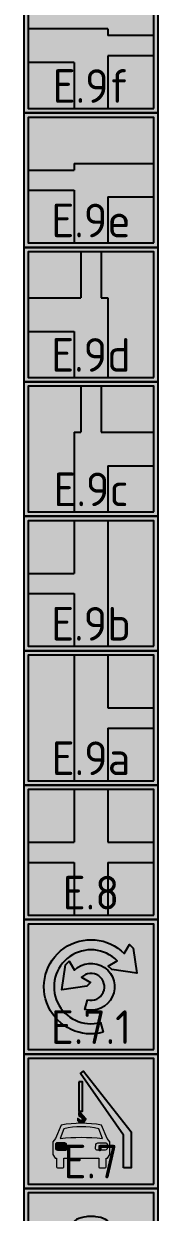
# Model space of a CAD drawing. Header units: metres. Extents: x -13 to 18, y 0 to 1289.
# Drawn here: x -5 to 5, y 1018.2 to 1106.6 of the extents above; entities that cross this region are included whole.
import ezdxf
from ezdxf.enums import TextEntityAlignment as Align

# ---------------------------------------------------------------- set-up
doc = ezdxf.new("R2010")
doc.units = ezdxf.units.M
doc.styles.add('NLCS-ISO', font='NLCS-ISO.ttf')

# ---------------------------------------------------------------- blocks, each defined once
blk = doc.blocks.new('SVV-VERKEERSTEKEN_E7-SO')
h = blk.add_hatch(color=7)
h.dxf.hatch_style = 1
h.paths.add_polyline_path([(5, 0), (5, 10), (-5, 10), (-5, 0)])
h.paths.add_polyline_path([(4.670000000000016, 0.3300000000000125), (4.670000000000016, 9.669999999999987), (-4.670000000000016, 9.669999999999987), (-4.670000000000016, 0.3300000000000125)], flags=16)
h = blk.add_hatch(color=146)
h.dxf.hatch_style = 1
h.paths.add_polyline_path([(4.670000000000016, 9.669999999999987), (-4.670000000000016, 9.669999999999987), (-4.670000000000016, 0.3300000000000125), (4.670000000000016, 0.3300000000000125)])
h.paths.add_polyline_path([(1.410126588986401, 6.606922996256543, -0.0258090694676181), (1.209289867390623, 6.141099145787166), (0.877223544914159, 5.468617207487114, 0.5488861688663469), (0.9701760391000107, 5.322578598977998), (1.303509372432018, 5.322578598977998, -1), (1.303509372432018, 4.655911932291929), (0.970176039103535, 4.655911932291929, 0.4056872451344393), (0.8901337520073866, 4.571589953382471, 0.04452770610376268), (0.9534179406512919, 3.943574500110287, 0.04961477817545515), (1.113824833916851, 3.403230844962593, 0.0807126057469874), (1.355761832346957, 3.007555646829928, 0.2186166146667106), (1.916666666658699, 2.75), (2.583333333328483, 2.75), (2.583333333328483, 2.083333333313931), (-2.511695005305228, 2.083333333313931), (-2.511695005305228, 2.714797410706524), (-1.845091985092836, 2.724009242723412, 0.2186166146589008), (-1.287799539203746, 2.989290742460781, 0.08071260576709172), (-1.051352978521408, 3.388271190248503, 0.04961477810932501), (-0.8984277318768363, 3.9307797202828, 0.04452770615212247), (-0.8438273441133788, 4.55960966273642, 0.4295462657052846), (-0.9318048778214347, 4.642723925140302), (-1.258328639611335, 4.638211671320789, -1), (-1.267540471642747, 5.304814691538326), (-0.9342389614552644, 5.309420607576897, 0.5629681535800989), (-0.8453223277967936, 5.460660535058139), (-1.184640072426163, 6.124558996133374, -0.02580906945326853), (-1.391894256676039, 6.587563263063487, -0.1386696181772886), (-1.448027285328266, 7.184931728157522, -0.2367138678037387), (-1.068745321580394, 7.687221626714773, -0.087367514971793), (-0.3568974907408915, 7.895676803661729, -0.02592343520592705), (0, 7.916666666686069, -0.0259234352439186), (0.3571534510249137, 7.900610327083342, -0.08736751491033103), (1.071813702601077, 7.702011185312699, -0.2367138678333687), (1.45799997171423, 7.205010062744492, -0.1386696181486097)], flags=16)
h = blk.add_hatch(color=7)
h.dxf.hatch_style = 1
edge = h.paths.add_edge_path()
edge.add_line((-2.511695005305228, 2.083333333313931), (2.583333333328483, 2.083333333313931))
edge.add_line((2.583333333328483, 2.083333333313931), (2.583333333328483, 2.75))
edge.add_line((2.583333333328483, 2.75), (1.916666666671517, 2.75))
edge.add_arc((1.916666666658712, 3.489547257179405), 0.7395472571794048, 220.6728253610496, 270.00000000099203, ccw=False)
edge.add_arc((2.452377496822037, 3.949889386390885), 1.445876478917567, 202.2148709168211, 220.6728253606474, ccw=False)
edge.add_arc((3.749614236913501, 4.479674701438913), 2.847124365582759, 190.8533178752127, 202.214870916317, ccw=False)
edge.add_arc((4.440766220213313, 4.612185683550936), 3.550864533826378, 180.6550558758152, 190.8533178746801, ccw=False)
edge.add_arc((0.9735652368611389, 4.572543857250869), 0.08343693784824553, 92.32798773124608, 180.6550558757968, ccw=False)
edge.add_line((0.970176039103535, 4.655911932291929), (1.303509372432018, 4.655911932291929))
edge.add_arc((1.303509372432018, 4.989245265634963), 0.3333333333430346, 270, 450)
edge.add_line((1.303509372432018, 5.322578598977998), (0.970176039103535, 5.322578598977998))
edge.add_arc((0.9701760391000037, 5.425179690759757), 0.102601091781759, 154.9529028389134, 270.000000001972, ccw=False)
edge.add_line((0.877223544914159, 5.468617207487114), (1.209289867430925, 6.141099145868793))
edge.add_arc((-3.199496976099723, 8.318123613390364), 4.916994708546728, 333.7202002872885, 339.6338904814275)
edge.add_arc((0.3765383862483682, 6.990615231731857), 1.102508187907595, 339.6338904803041, 371.2132377181326)
edge.add_arc((0.7694221020275203, 7.068502637982913), 0.7019784609497194, 11.21323772102855, 64.48353314813924)
edge.add_arc((0.1505347844407615, 5.771937505943622), 2.138676986559667, 64.48353314352384, 84.4559785412896)
edge.add_arc((0.02383691963562293, 4.466642559626218), 3.450106453144865, 84.45597854160397, 90.39586191793566)
edge.add_arc((0.02383691966251275, 4.46664255961799), 3.450106453153278, 90.39586191838124, 96.33574529471292)
edge.add_arc((-0.12088508573698, 5.770062210748888), 2.138676986578334, 96.33574530036282, 116.3081906981286)
edge.add_arc((-0.7576289287144377, 7.057951931152966), 0.7019784609675516, 116.3081906936306, 169.5784861207413)
edge.add_arc((-0.3637064929047293, 6.985500728951402), 1.102508187872691, 169.5784861212376, 201.1578333590661)
edge.add_arc((3.193644289977413, 8.362295129443199), 4.916994708192006, 201.1578333596829, 207.071523553822)
edge.add_line((-1.184640072358889, 6.124558996001724), (-0.8433132661157288, 5.456729667959735))
edge.add_arc((-0.935656677497545, 5.412011904063269), 0.1026010917755332, -89.2082761668496, 25.83882099620888, ccw=False)
edge.add_line((-0.9342389614757849, 5.309420607576612), (-1.267540471599204, 5.304814691538922))
edge.add_arc((-1.262934555590618, 4.971513181430055), 0.3333333333213613, 90.79172383963595, 270.7917238396359)
edge.add_line((-1.258328639582032, 4.638211671321187), (-0.9250271294586128, 4.642817587300669))
edge.add_arc((-0.9272640445930538, 4.559410640302548), 0.08343693784449539, 0.1366679660582122, 88.46373611060858, ccw=False)
edge.add_arc((-4.394681775970859, 4.551139772541188), 3.550864533501935, -10.061594036168913, 0.1366679626959808, ccw=False)
edge.add_arc((-3.701764773678112, 4.42819160506486), 2.847124365576191, 338.5768529249481, 349.93840596605247, ccw=False)
edge.add_arc((-2.397331440431618, 3.916381758953843), 1.445876479061909, 320.1188984794325, 338.57685292325885, ccw=False)
edge.add_arc((-1.855310862745882, 3.463485895598552), 0.739547257183674, 270.79172384116, 320.1188984811024, ccw=False)
edge.add_line((-1.845091985072941, 2.724009242723696), (-2.511695005305228, 2.714797410706524))
edge.add_line((-2.511695005305228, 2.714797410706524), (-2.511695005305228, 2.083333333313931))
at = {"color": 146}
blk.add_lwpolyline([(5, 0), (5, 10), (-5, 10), (-5, 0)], close=True, dxfattribs=at)
at = {"color": 7}
blk.add_lwpolyline([(4.670000000000016, 0.3300000000000125), (4.670000000000016, 9.669999999999987), (-4.670000000000016, 9.669999999999987), (-4.670000000000016, 0.3300000000000125)], close=True, dxfattribs=at)
at = {"color": 146}
blk.add_lwpolyline([(-2.511695005305228, 2.083333333313931), (2.583333333328483, 2.083333333313931), (2.583333333328483, 2.75), (1.916666666671517, 2.75, -0.2186166146674817), (1.355761832353892, 3.007555646821856, -0.0807126057443391), (1.113824833926628, 3.403230844938662, -0.04961477816597652), (0.9534179406764451, 3.94357449997915, -0.04452770611318436), (0.8901337520073866, 4.5715899533825, -0.4056872451343405), (0.970176039103535, 4.655911932291929), (1.303509372432018, 4.655911932291929, 0.9999999999999999), (1.303509372432018, 5.322578598977998), (0.970176039103535, 5.322578598977998, -0.5488861688775455), (0.877223544914159, 5.468617207487114), (1.209289867430925, 6.141099145868793, 0.02580906946156874), (1.410126588976709, 6.606922996230423, 0.1386696181776213), (1.457999971695244, 7.205010062840302, 0.2367138678282962), (1.071813702525105, 7.702011185348965, 0.08736751489678017), (0.3571534510556376, 7.900610327080358, 0.02592343524615695), (0, 7.916666666686069, 0.02592343524615695), (-0.3568974912923295, 7.895676803600509, 0.08736751489678017), (-1.068745321506867, 7.687221626751125, 0.2367138678282962), (-1.448027285325225, 7.184931728173979, 0.1386696181776213), (-1.391894256681553, 6.587563263077755, 0.02580906946156874), (-1.184640072358889, 6.124558996001724), (-0.8433132661157288, 5.456729667959735, -0.5488861688775455), (-0.9342389614757849, 5.309420607576612), (-1.267540471599204, 5.304814691538922, 0.9999999999999999), (-1.258328639582032, 4.638211671321187), (-0.9250271294586128, 4.642817587300669, -0.4056872451343405), (-0.8438273441133788, 4.559609662741423, -0.04452770611318436), (-0.8984277317795204, 3.930779720831197, -0.04961477816597652), (-1.051352978553041, 3.38827119016787, -0.0807126057443391), (-1.287799539175467, 2.989290742494632, -0.2186166146674817), (-1.845091985072941, 2.724009242723696), (-2.511695005305228, 2.714797410706524)], format="xyb", close=True, dxfattribs=at)
at = {"style": 'NLCS-ISO'}
blk.add_attdef('NR-RST', text='', height=2.5, dxfattribs=at).set_placement((0, 10), align=Align.BOTTOM_CENTER)
blk = doc.blocks.new('SVV-VERKEERSTEKEN_E7_1-SO')
h = blk.add_hatch(color=7)
h.dxf.hatch_style = 1
h.paths.add_polyline_path([(5, 0), (5, 10), (-5, 10), (-5, 0)])
h.paths.add_polyline_path([(4.670000000000016, 0.3300000000000125), (4.670000000000016, 9.669999999999987), (-4.670000000000016, 9.669999999999987), (-4.670000000000016, 0.3300000000000125)], flags=16)
h = blk.add_hatch(color=146)
h.dxf.hatch_style = 1
h.paths.add_polyline_path([(4.670000000000016, 9.669999999999987), (-4.670000000000016, 9.669999999999987), (-4.670000000000016, 0.3300000000000125), (4.670000000000016, 0.3300000000000125)])
h.paths.add_polyline_path([(2.975004719301069, 4.216595527556592), (2.975004719301069, 1.544532787349453), (2.412977839889663, 1.544532787349453), (2.412977839889663, 3.956862878019365), (-0.7788688228856699, 8.542059947194502), (-0.5492758209620661, 8.71416045474416)], flags=16)
h.paths.add_polyline_path([(-0.6316732198715727, 7.944522405160342), (-0.6316732198715727, 5.759324033962912), (-0.9023942159387843, 5.759324033962912), (-0.9023942159387843, 7.944522405160342)], flags=16)
h.paths.add_polyline_path([(0.7790011947716948, 4.713018608617347), (1.19274240195756, 3.719328894941071), (1.39784315897316, 3.475334680214416), (1.39784315897316, 2.527617810558439), (1.231650248665147, 2.262399825900673), (1.122034872844694, 2.262399825900673), (1.122034872844694, 1.608189708146227, -0.414213562373097), (1.05837795204792, 1.544532787349453), (0.6375573585528684, 1.544532787349453, -0.4142135623730921), (0.5739004377560946, 1.608189708146227), (0.5739004377560946, 2.262399825900673), (-2.014622488024827, 2.262399825900673), (-2.014622486398594, 1.608175320775899, -0.4142135623730928), (-2.078265019825011, 1.544532787349453), (-2.499071222696926, 1.544532785722851, -0.4142135623730936), (-2.562728145120303, 1.608189708146227), (-2.562728145120303, 2.262399825900673), (-2.672357909937318, 2.262399825900673), (-2.838565209241892, 2.527617810558439), (-2.838565209241892, 3.475334680214416), (-2.633464452226292, 3.719328894941071), (-2.219723245040427, 4.713018608617347, -0.09433600123699433)], flags=16)
h.paths.add_polyline_path([(-0.777168681531748, 5.615043709641441), (-0.3838061088054019, 5.18230160469011), (-0.5337913577454856, 4.967343408017314), (-0.6894394593600737, 4.896635237404098), (-0.8564068385690007, 4.936231876733473), (-0.9752656810637745, 5.086136515295721), (-0.9696060422666051, 5.196442919883566), (-0.8705575425010466, 5.120076947476718), (-0.7290601448175948, 5.038053173276012), (-0.6215205799171599, 5.071995200102265), (-0.5875627471345979, 5.148361172509112), (-0.7262287184803426, 5.31806333341342), (-0.8903678852293524, 5.41422842280781), (-0.9130064404180303, 5.530192629189287), (-0.9130064404180303, 5.615043709641441)], flags=16)
h.paths.add_polyline_path([(0.5739004377560946, 4.44780062395958), (0.8603565813415344, 3.722868588095707, 0.05368895362068184), (-2.301049853617144, 3.722868588095707), (-2.014622488024827, 4.44780062395958, -0.103826655413594)], flags=0)
h.paths.add_polyline_path([(1.206796452114219, 3.263154536889601), (1.206796452114219, 3.001476245386414, -0.4142135623730958), (1.061812922026803, 2.856492715298998), (0.4429565694016446, 2.856492716012951, -0.4544225357675317), (0.3217398109233329, 2.995329807019573), (0.3651696541206491, 3.263154536889573, -0.3521437193806398), (0.5066134903395039, 3.390468378483121), (1.061798533744195, 3.390468378483121, -0.4379484502150823)], flags=16)
h.paths.add_polyline_path([(-1.805982037854591, 3.263154536889601), (-1.763548886988929, 3.001476245386442, -0.4698667537425797), (-1.883768953276672, 2.856492716012951), (-2.502625305760745, 2.856492715298998, -0.4142135623730945), (-2.64760883584816, 3.001476245386414), (-2.64760883584816, 3.256676964179604, -0.4527323537403772), (-2.502610917478137, 3.390468378483121), (-1.947425874073446, 3.390468378483121, -0.3521437193805814)], flags=0)
h.paths.add_polyline_path([(0.5739004377560946, 4.44780062395958, 0.103826655413594), (-2.014622488024827, 4.44780062395958), (-2.301049853617144, 3.722868588095707, -0.0536889536206819), (0.8603565813415344, 3.722868588095707)], flags=0)
h.paths.add_polyline_path([(1.206796452114219, 3.263154536889601, 0.4379484502151149), (1.061798533744195, 3.390468378483121), (0.5066134903395039, 3.390468378483121, 0.3521437193806119), (0.3651696541206491, 3.263154536889573), (0.3217398109233045, 2.995329807019374, 0.454422536115049), (0.4429565695427584, 2.856492716012951), (1.061812922026803, 2.856492715298998, 0.4142135623730951), (1.206796452114219, 3.001476245386414)], flags=0)
h.paths.add_polyline_path([(1.39784315897316, 3.475334680214416), (1.19274240195756, 3.719328894941071), (0.7790011947716948, 4.713018608617347, 0.09433600123699429), (-2.219723245040427, 4.713018608617347), (-2.633464452226292, 3.719328894941071), (-2.838565209241892, 3.475334680214416), (-2.838565209241892, 2.527617810558439), (-2.672357909937318, 2.262399825900673), (-2.562728145120303, 2.262399825900673), (-2.562728145120303, 1.608189708146227, 0.4142135635052554), (-2.499071222450851, 1.544532785722851), (-2.078265019579021, 1.544532787349453, 0.4142135619689861), (-2.014622486398594, 1.608175320934095), (-2.014622488024827, 2.262399825900673), (0.5739004377560946, 2.262399825900673), (0.5739004377560946, 1.608189708146227, 0.4142135623730941), (0.6375573585528684, 1.544532787349453), (1.05837795204792, 1.544532787349453, 0.4142135623730951), (1.122034872844694, 1.608189708146227), (1.122034872844694, 2.262399825900673), (1.231650248665147, 2.262399825900673), (1.39784315897316, 2.527617810558439)], flags=0)
h.paths.add_polyline_path([(-1.883768953276672, 2.856492716012951, 0.469866753742582), (-1.763548886988929, 3.001476245386442), (-1.805982037854591, 3.263154536889601, 0.352143719380583), (-1.947425874073446, 3.390468378483121), (-2.502610917478137, 3.390468378483121, 0.4527323537403772), (-2.64760883584816, 3.256676964179604), (-2.64760883584816, 3.001476245386414, 0.4142135623730963), (-2.502625305760745, 2.856492715298998)], flags=0)
h = blk.add_hatch(color=7)
h.dxf.hatch_style = 1
h.paths.add_polyline_path([(-0.5492758209620661, 8.71416045474416), (-0.7788688228856699, 8.542059947194502), (2.412977839889663, 3.956862878019365), (2.412977839889663, 1.544532787349453), (2.975004719301069, 1.544532787349453), (2.975004719301069, 4.216595527556592)])
h = blk.add_hatch(color=7)
h.dxf.hatch_style = 1
h.paths.add_polyline_path([(-0.6316732198715727, 7.944522405160342), (-0.9023942159387843, 7.944522405160342), (-0.9023942159387843, 5.759324033962912), (-0.6316732198715727, 5.759324033962912)])
h = blk.add_hatch(color=7)
h.dxf.hatch_style = 1
h.paths.add_polyline_path([(-0.777168681531748, 5.615043709641441), (-0.9130064404180303, 5.615043709641441), (-0.9130064404180303, 5.530192629189287), (-0.8903678852293524, 5.41422842280781), (-0.7262287184803426, 5.31806333341342), (-0.5875627471345979, 5.148361172509112), (-0.6215205799171599, 5.071995200102265), (-0.7290601448175948, 5.038053173276012), (-0.8705575425010466, 5.120076947476718), (-0.9696060422666051, 5.196442919883566), (-0.9752656810637745, 5.086136515295721), (-0.8564068385690007, 4.936231876733473), (-0.6894394593600737, 4.896635237404098), (-0.5337913577454856, 4.967343408017314), (-0.3838061088054019, 5.18230160469011)])
h = blk.add_hatch(color=7)
h.dxf.hatch_style = 1
h.paths.add_polyline_path([(1.39784315897316, 3.475334680214416), (1.19274240195756, 3.719328894941071), (0.7790011947716948, 4.713018608617347, 0.0943360012369943), (-2.219723245040427, 4.713018608617347), (-2.633464452226292, 3.719328894941071), (-2.838565209241892, 3.475334680214416), (-2.838565209241892, 2.527617810558439), (-2.672357909937318, 2.262399825900673), (-2.562728145120303, 2.262399825900673), (-2.562728145120303, 1.608189708146227, 0.4142135623730953), (-2.499071222696926, 1.544532785722851), (-2.078265019579021, 1.544532787349453, 0.4142135612409271), (-2.014622486398594, 1.608175320775899), (-2.014622488024827, 2.262399825900673), (0.5739004377560946, 2.262399825900673), (0.5739004377560946, 1.608189708146227, 0.4142135623730941), (0.6375573585528684, 1.544532787349453), (1.05837795204792, 1.544532787349453, 0.4142135623730929), (1.122034872844694, 1.608189708146227), (1.122034872844694, 2.262399825900673), (1.231650248665147, 2.262399825900673), (1.39784315897316, 2.527617810558439)])
h.paths.add_polyline_path([(-1.805982037854591, 3.263154536889601, 0.3521437193805863), (-1.947425874073446, 3.390468378483121), (-2.502610917478137, 3.390468378483121, 0.4527323537403952), (-2.64760883584816, 3.256676964179604), (-2.64760883584816, 3.001476245386414, 0.414213562373095), (-2.502625305760745, 2.856492715298998), (-1.883768953135558, 2.856492716012951, 0.4698667533904711), (-1.763548886988929, 3.001476245386442)], flags=16)
h.paths.add_polyline_path([(-2.301049853617144, 3.722868588095707), (-2.014622488024827, 4.44780062395958, -0.103826655413594), (0.5739004377560946, 4.44780062395958), (0.8603565813415344, 3.722868588095707, 0.05368895362068184)], flags=16)
h.paths.add_polyline_path([(0.3217398109233329, 2.995329807019573), (0.3651696541206491, 3.263154536889573, -0.3521437193806168), (0.5066134903395039, 3.390468378483121), (1.061798533744195, 3.390468378483121, -0.4379484502150779), (1.206796452114219, 3.263154536889601), (1.206796452114219, 3.001476245386414, -0.4142135623730948), (1.061812922026803, 2.856492715298998), (0.4429565694016446, 2.856492716012951, -0.4544225357675212)], flags=0)
h.paths.add_polyline_path([(1.206796452114219, 3.263154536889601, 0.4379484502151301), (1.061798533744195, 3.390468378483121), (0.5066134903395039, 3.390468378483121, 0.3521437193806047), (0.3651696541206491, 3.263154536889573), (0.3217398109233329, 2.995329807019573, 0.4544225361155138), (0.4429565695427584, 2.856492716012951), (1.061812922026803, 2.856492715298998, 0.4142135623730951), (1.206796452114219, 3.001476245386414)], flags=16)
h.paths.add_polyline_path([(0.5739004377560946, 4.44780062395958, 0.103826655413594), (-2.014622488024827, 4.44780062395958), (-2.301049853617144, 3.722868588095707, -0.05368895362068184), (0.8603565813415344, 3.722868588095707)], flags=0)
h = blk.add_hatch(color=146)
h.dxf.hatch_style = 1
h.paths.add_polyline_path([(0.5739004377560946, 4.44780062395958, 0.1038266554135939), (-2.014622488024827, 4.44780062395958), (-2.301049853617144, 3.722868588095707, -0.05368895362068186), (0.8603565813415344, 3.722868588095707)])
h = blk.add_hatch(color=146)
h.dxf.hatch_style = 1
h.paths.add_polyline_path([(-1.805982037854591, 3.263154536889601, 0.3837682441107503), (-1.964335370855679, 3.390468378483121), (-2.502610917478137, 3.390468378483121, 0.4527323537403958), (-2.64760883584816, 3.256676964179604), (-2.64760883584816, 3.001476245386414, 0.4142135623730954), (-2.502625305760745, 2.856492715298998), (-1.883768953135558, 2.856492716012951, 0.469866753390478), (-1.763548886988929, 3.001476245386442)])
at = {"color": 146}
blk.add_lwpolyline([(5, 0), (5, 10), (-5, 10), (-5, 0)], close=True, dxfattribs=at)
at = {"color": 7}
blk.add_lwpolyline([(4.670000000000016, 0.3300000000000125), (4.670000000000016, 9.669999999999987), (-4.670000000000016, 9.669999999999987), (-4.670000000000016, 0.3300000000000125)], close=True, dxfattribs=at)
at = {"color": 146, "flags": 128}
blk.add_lwpolyline([(2.412977839889663, 1.544532787349453), (2.412977839889663, 3.956862878019365), (-0.7788688228856699, 8.542059947194502), (-0.5492758209620661, 8.71416045474416), (2.975004719301069, 4.216595527556592), (2.975004719301069, 1.544532787349453)], close=True, dxfattribs=at)
for points in [[(-0.9023942159387843, 7.944522405160342), (-0.9023942159387843, 5.759324033962912), (-0.6316732198715727, 5.759324033962912), (-0.6316732198715727, 7.944522405160342), (-0.9023942159387843, 7.944522405160342)], [(-0.777168681531748, 5.615043709641441), (-0.9130064404180303, 5.615043709641441), (-0.9130064404180303, 5.530192629189287), (-0.8903678852293524, 5.41422842280781), (-0.7262287184803426, 5.31806333341342), (-0.5875627471345979, 5.148361172509112), (-0.6215205799171599, 5.071995200102265), (-0.7290601448175948, 5.038053173276012), (-0.8705575425010466, 5.120076947476718), (-0.9696060422666051, 5.196442919883566), (-0.9752656810637745, 5.086136515295721), (-0.8564068385690007, 4.936231876733473), (-0.6894394593600737, 4.896635237404098), (-0.5337913577454856, 4.967343408017314), (-0.3838061088054019, 5.18230160469011), (-0.777168681531748, 5.615043709641441)]]:
    blk.add_lwpolyline(points, dxfattribs=at)
at = {"color": 146, "lineweight": 0}
for points in [[(-2.014622488024827, 2.262399825900673), (0.5739004377560946, 2.262399825900673), (0.5739004377560946, 1.608189708146227, 0.414213562373086), (0.63755735855284, 1.544532787349453), (1.05837795204792, 1.544532787349453, 0.4142135623730828), (1.122034872844694, 1.608189708146227), (1.122034872844694, 2.262399825900673), (1.231650248665147, 2.262399825900673), (1.39784315897316, 2.527617810558439), (1.39784315897316, 3.475334680214416), (1.19274240195756, 3.719328894941071), (0.7790011947716948, 4.713018608617347, 0.09433600123699433), (-2.219723245040427, 4.713018608617347), (-2.633464452226292, 3.719328894941071), (-2.838565209241892, 3.475334680214416), (-2.838565209241892, 2.527617810558439), (-2.672357909937318, 2.262399825900673), (-2.562728145120303, 2.262399825900673), (-2.562728145120303, 1.608189708146227, 0.4141473509202929), (-2.499085613320091, 1.544532787349453), (-2.078265019825011, 1.544532787349453, 0.4142797769259664), (-2.014622488024827, 1.608189708146227)], [(-2.301049853617144, 3.722868588095707, -0.05368895362068186), (0.8603565813415344, 3.722868588095707), (0.5739004377560946, 4.44780062395958, 0.1038266554135939), (-2.014622488024827, 4.44780062395958)], [(-2.502610917478137, 3.390468378483121, 0.4379484502150668), (-2.64760883584816, 3.263154536889601), (-2.64760883584816, 3.001476245386442, 0.4142426296314338), (-2.502610917478137, 2.856492716012951), (-1.883768953276672, 2.856492716012951, 0.4698667537425362), (-1.763548886988929, 3.001476245386442), (-1.805982037854591, 3.263154536889601, 0.3521437193805775), (-1.947425874073446, 3.390468378483121)], [(1.061798533744195, 3.390468378483121, -0.4379484502150668), (1.206796452114219, 3.263154536889601), (1.206796452114219, 3.001476245386442, -0.4142426296314338), (1.061798533744195, 2.856492716012951), (0.4429565695427584, 2.856492716012951, -0.4698667537425362), (0.3227365032550154, 3.001476245386442), (0.3651696541206491, 3.263154536889601, -0.3521437193805775), (0.5066134903395039, 3.390468378483121)]]:
    blk.add_lwpolyline(points, format="xyb", close=True, dxfattribs=at)
at = {"style": 'NLCS-ISO'}
blk.add_attdef('NR-RST', text='', height=2.5, dxfattribs=at).set_placement((0, 10), align=Align.BOTTOM_CENTER)
blk = doc.blocks.new('SVV-VERKEERSTEKEN_E8-SO')
h = blk.add_hatch(color=7)
h.dxf.hatch_style = 1
h.paths.add_polyline_path([(5, 0), (5, 10), (-5, 10), (-5, 0)])
h.paths.add_polyline_path([(4.670000000000016, 0.3300000000000125), (4.670000000000016, 9.669999999999987), (-4.670000000000016, 9.669999999999987), (-4.670000000000016, 0.3300000000000125)], flags=16)
h = blk.add_hatch(color=146)
h.dxf.hatch_style = 1
h.paths.add_polyline_path([(4.670000000000016, 9.669999999999987), (-4.670000000000016, 9.669999999999987), (-4.670000000000016, 0.3300000000000125), (4.670000000000016, 0.3300000000000125)])
h.paths.add_polyline_path([(-0.4529333289294186, 3.309629803994142), (-0.2588190451025412, 4.034074173710962, 1.732050807568891), (-0.7071067811865532, 5.707106781186553), (-0.04419417382416668, 5.30935921676911), (-0.3093592167691099, 5.044194173824224), (-2.165514517383713, 4.779029130879223), (-1.900349474438826, 6.635184431493883), (-1.635184431493826, 6.900349474438883), (-1.23743686707644, 6.237436867076497, -1.732050807568883)], flags=16)
h.paths.add_polyline_path([(3.402951384460266, 6.01646599795572), (1.546796083845607, 6.281631040900606), (1.281631040900663, 6.54679608384555), (1.944543648262993, 6.944543648262993, 1.732050807568865), (0.711752374031903, 2.343703977705047), (0.9058666578588372, 1.619259607988283, -1.732050807568883), (2.474873734152936, 7.474873734152936), (2.87262129857038, 8.137786341515323), (3.137786341515323, 7.872621298570323)], flags=16)
h = blk.add_hatch(color=7)
h.dxf.hatch_style = 1
h.paths.add_polyline_path([(0.9058666578588371, 1.619259607988283), (0.711752374031903, 2.343703977705047, -1.732050807568865), (1.944543648262993, 6.944543648262993), (1.281631040900663, 6.54679608384555), (1.546796083845607, 6.281631040900606), (3.402951384460266, 6.01646599795572), (3.137786341515322, 7.872621298570323), (2.87262129857038, 8.137786341515323), (2.474873734152936, 7.474873734152936, 1.732050807568883)])
h = blk.add_hatch(color=7)
h.dxf.hatch_style = 1
h.paths.add_polyline_path([(-1.23743686707644, 6.237436867076497), (-1.635184431493826, 6.900349474438883), (-1.900349474438826, 6.635184431493883), (-2.165514517383713, 4.779029130879223), (-0.3093592167691099, 5.044194173824224), (-0.04419417382416675, 5.30935921676911), (-0.7071067811865532, 5.707106781186553, -1.732050807568891), (-0.2588190451025412, 4.034074173710962), (-0.4529333289294186, 3.309629803994142, 1.732050807568883)], flags=17)
at = {"color": 146}
blk.add_lwpolyline([(5, 0), (5, 10), (-5, 10), (-5, 0)], close=True, dxfattribs=at)
at = {"color": 7}
blk.add_lwpolyline([(4.670000000000016, 0.3300000000000125), (4.670000000000016, 9.669999999999987), (-4.670000000000016, 9.669999999999987), (-4.670000000000016, 0.3300000000000125)], close=True, dxfattribs=at)
at = {"color": 146, "flags": 128}
for points in [[(0.9058666578588372, 1.619259607988283, -1.732050807568883), (2.474873734152936, 7.474873734152936), (2.87262129857038, 8.137786341515323), (3.137786341515323, 7.872621298570323), (3.402951384460266, 6.01646599795572), (1.546796083845607, 6.281631040900606), (1.281631040900663, 6.54679608384555), (1.944543648262993, 6.944543648262993, 1.732050807568865), (0.711752374031903, 2.343703977705047)], [(-0.2588190451025412, 4.034074173710962, 1.73205080756889), (-0.7071067811865532, 5.707106781186553), (-0.04419417382416668, 5.30935921676911), (-0.3093592167691099, 5.044194173824224), (-2.165514517383713, 4.779029130879223), (-1.900349474438826, 6.635184431493883), (-1.635184431493826, 6.900349474438883), (-1.23743686707644, 6.237436867076497, -1.732050807568883), (-0.4529333289294186, 3.309629803994142)]]:
    blk.add_lwpolyline(points, format="xyb", close=True, dxfattribs=at)
at = {"style": 'NLCS-ISO'}
blk.add_attdef('NR-RST', text='', height=2.5, dxfattribs=at).set_placement((0, 10), align=Align.BOTTOM_CENTER)
blk = doc.blocks.new('SVV-VERKEERSTEKEN_E9A-SO')
h = blk.add_hatch(color=7)
h.dxf.hatch_style = 1
h.paths.add_polyline_path([(4.670000000000016, 0.3300000000000125), (4.670000000000016, 9.669999999999987), (-4.670000000000016, 9.669999999999987), (-4.670000000000016, 0.3300000000000125)], flags=16)
h.paths.add_polyline_path([(5, 0), (5, 10), (-5, 10), (-5, 0)])
h = blk.add_hatch(color=7)
h.dxf.hatch_style = 1
h.paths.add_polyline_path([(1.25, 5.749999999999972), (1.25, 9.669999999999987), (-1.25, 9.669999999999987), (-1.25, 5.749999999999972), (-4.670000000000016, 5.75), (-4.670000000000016, 4.25), (-1.25, 4.250000000000028), (-1.25, 0.3300000000000125), (1.25, 0.3300000000000116), (1.25, 4.250000000000028), (4.670000000000016, 4.25), (4.670000000000016, 5.75)])
h = blk.add_hatch(color=146)
h.dxf.hatch_style = 1
h.paths.add_polyline_path([(-1.25, 5.749999999999972), (-1.25, 9.669999999999987), (-4.670000000000016, 9.669999999999987), (-4.670000000000016, 5.75)])
h = blk.add_hatch(color=146)
h.dxf.hatch_style = 1
h.paths.add_polyline_path([(1.25, 5.749999999999972), (4.670000000000016, 5.75), (4.670000000000016, 9.669999999999987), (1.25, 9.669999999999987)])
h = blk.add_hatch(color=146)
h.dxf.hatch_style = 1
h.paths.add_polyline_path([(-1.25, 0.3300000000000125), (-1.25, 4.250000000000028), (-4.670000000000016, 4.25), (-4.670000000000016, 0.3300000000000127)])
h = blk.add_hatch(color=146)
h.dxf.hatch_style = 1
h.paths.add_polyline_path([(1.25, 4.250000000000028), (1.25, 0.3300000000000121), (4.670000000000016, 0.3300000000000125), (4.670000000000016, 4.25)])
at = {"color": 146}
for p, q in [((-1.25, 9.669999999999987), (-1.25, 5.749999999999972)), ((1.25, 9.669999999999987), (1.25, 5.749999999999972)), ((-4.670000000000016, 5.75), (-1.25, 5.749999999999972)), ((1.25, 5.749999999999972), (4.670000000000016, 5.75)), ((-4.670000000000016, 4.25), (-1.25, 4.250000000000028)), ((-1.25, 4.250000000000028), (-1.25, 0.3300000000000125)), ((1.25, 4.250000000000028), (1.25, 0.3300000000000125)), ((1.25, 4.250000000000028), (4.670000000000016, 4.25))]:
    blk.add_line(p, q, dxfattribs=at)
blk.add_lwpolyline([(5, 0), (5, 10), (-5, 10), (-5, 0)], close=True, dxfattribs=at)
at = {"color": 7}
blk.add_lwpolyline([(4.670000000000016, 0.3300000000000125), (4.670000000000016, 9.669999999999987), (-4.670000000000016, 9.669999999999987), (-4.670000000000016, 0.3300000000000125)], close=True, dxfattribs=at)
at = {"style": 'NLCS-ISO'}
blk.add_attdef('NR-RST', text='', height=2.5, dxfattribs=at).set_placement((0, 10), align=Align.BOTTOM_CENTER)
blk = doc.blocks.new('SVV-VERKEERSTEKEN_E9B-SO')
h = blk.add_hatch(color=7)
h.dxf.hatch_style = 1
h.paths.add_polyline_path([(4.670000000000016, 0.3300000000000125), (4.670000000000016, 9.669999999999987), (-4.670000000000016, 9.669999999999987), (-4.670000000000016, 0.3300000000000125)], flags=16)
h.paths.add_polyline_path([(5, 0), (5, 10), (-5, 10), (-5, 0)])
h = blk.add_hatch(color=146)
h.dxf.hatch_style = 1
h.paths.add_polyline_path([(-1.25, 9.669999999999987), (-4.670000000000016, 9.669999999999987), (-4.670000000000016, 0.3300000000000125), (-1.25, 0.3300000000000125)])
h = blk.add_hatch(color=7)
h.dxf.hatch_style = 1
h.paths.add_polyline_path([(-1.25, 0.3300000000000125), (1.25, 0.3300000000000125), (1.25, 4.250000000000028), (4.670000000000017, 4.25), (4.670000000000016, 5.75), (1.25, 5.750000000000028), (1.25, 9.669999999999987), (-1.25, 9.669999999999987)])
h = blk.add_hatch(color=146)
h.dxf.hatch_style = 1
h.paths.add_polyline_path([(4.670000000000016, 9.669999999999987), (1.25, 9.669999999999987), (1.25, 5.750000000000028), (4.670000000000016, 5.75)])
h = blk.add_hatch(color=146)
h.dxf.hatch_style = 1
h.paths.add_polyline_path([(4.670000000000016, 4.25), (1.25, 4.250000000000028), (1.25, 0.3300000000000125), (4.670000000000016, 0.3300000000000125)])
at = {"color": 146}
for p, q in [((-1.25, 9.669999999999987), (-1.25, 0.3300000000000125)), ((1.25, 9.669999999999987), (1.25, 5.750000000000028)), ((1.249999999999943, 5.750000000000028), (4.670000000000016, 5.75)), ((1.25, 4.250000000000028), (1.25, 0.3300000000000125)), ((1.249999999999943, 4.250000000000028), (4.670000000000016, 4.25))]:
    blk.add_line(p, q, dxfattribs=at)
blk.add_lwpolyline([(5, 0), (5, 10), (-5, 10), (-5, 0)], close=True, dxfattribs=at)
at = {"color": 7}
blk.add_lwpolyline([(4.670000000000016, 0.3300000000000125), (4.670000000000016, 9.669999999999987), (-4.670000000000016, 9.669999999999987), (-4.670000000000016, 0.3300000000000125)], close=True, dxfattribs=at)
at = {"style": 'NLCS-ISO'}
blk.add_attdef('NR-RST', text='', height=2.5, dxfattribs=at).set_placement((0, 10), align=Align.BOTTOM_CENTER)
blk = doc.blocks.new('SVV-VERKEERSTEKEN_E9C-SO')
h = blk.add_hatch(color=7)
h.dxf.hatch_style = 1
h.paths.add_polyline_path([(4.670000000000016, 0.3300000000000125), (4.670000000000016, 9.669999999999987), (-4.670000000000016, 9.669999999999987), (-4.670000000000016, 0.3300000000000125)], flags=16)
h.paths.add_polyline_path([(5, 0), (5, 10), (-5, 10), (-5, 0)])
h = blk.add_hatch(color=146)
h.dxf.hatch_style = 1
h.paths.add_polyline_path([(-4.670000000000016, 5.75), (-1.25, 5.749999999999972), (-1.25, 9.669999999999987), (-4.670000000000016, 9.669999999999987)], flags=17)
h = blk.add_hatch(color=7)
h.dxf.hatch_style = 1
h.paths.add_polyline_path([(1.25, 9.669999999999987), (-1.25, 9.669999999999987), (-1.25, 5.749999999999972), (-4.670000000000017, 5.75), (-4.670000000000017, 4.25), (-1.25, 4.250000000000028), (-1.25, 0.3300000000000125), (1.25, 0.3300000000000125)])
h = blk.add_hatch(color=146)
h.dxf.hatch_style = 1
h.paths.add_polyline_path([(4.670000000000016, 9.669999999999987), (1.25, 9.669999999999987), (1.25, 0.3300000000000125), (4.670000000000016, 0.3300000000000116)])
h = blk.add_hatch(color=146)
h.dxf.hatch_style = 1
h.paths.add_polyline_path([(-4.670000000000016, 4.25), (-4.670000000000016, 0.3300000000000121), (-1.25, 0.3300000000000121), (-1.25, 4.250000000000028)])
at = {"color": 146}
for p, q in [((-1.25, 9.669999999999987), (-1.25, 5.749999999999972)), ((1.25, 9.669999999999987), (1.25, 0.3300000000000125)), ((-4.670000000000016, 5.75), (-1.25, 5.749999999999972)), ((-4.670000000000016, 4.25), (-1.25, 4.250000000000028)), ((-1.25, 4.250000000000028), (-1.25, 0.3300000000000125))]:
    blk.add_line(p, q, dxfattribs=at)
blk.add_lwpolyline([(5, 0), (5, 10), (-5, 10), (-5, 0)], close=True, dxfattribs=at)
at = {"color": 7}
blk.add_lwpolyline([(4.670000000000016, 0.3300000000000125), (4.670000000000016, 9.669999999999987), (-4.670000000000016, 9.669999999999987), (-4.670000000000016, 0.3300000000000125)], close=True, dxfattribs=at)
at = {"style": 'NLCS-ISO'}
blk.add_attdef('NR-RST', text='', height=2.5, dxfattribs=at).set_placement((0, 10), align=Align.BOTTOM_CENTER)
blk = doc.blocks.new('SVV-VERKEERSTEKEN_E9D-SO')
h = blk.add_hatch(color=7)
h.dxf.hatch_style = 1
h.paths.add_polyline_path([(4.670000000000016, 0.3300000000000125), (4.670000000000016, 9.669999999999987), (-4.670000000000016, 9.669999999999987), (-4.670000000000016, 0.3300000000000125)], flags=16)
h.paths.add_polyline_path([(5, 0), (5, 10), (-5, 10), (-5, 0)])
h = blk.add_hatch(color=146)
h.dxf.hatch_style = 1
h.paths.add_polyline_path([(-0.75, 9.669999999999987), (-4.670000000000016, 9.669999999999987), (-4.670000000000016, 0.3300000000000125), (-1.25, 0.3300000000000125), (-1.25, 6.25), (-0.7499999999999432, 6.25)])
h = blk.add_hatch(color=7)
h.dxf.hatch_style = 1
h.paths.add_polyline_path([(-0.7499999999999432, 6.25), (-1.25, 6.25), (-1.25, 0.3300000000000125), (1.25, 0.3300000000000125), (1.25, 3.75), (4.670000000000016, 3.75), (4.670000000000016, 6.25), (0.75, 6.25), (0.75, 9.669999999999987), (-0.75, 9.669999999999987)])
h = blk.add_hatch(color=146)
h.dxf.hatch_style = 1
h.paths.add_polyline_path([(0.75, 9.669999999999987), (0.75, 6.25), (4.670000000000016, 6.25), (4.670000000000016, 9.669999999999987)], flags=17)
h = blk.add_hatch(color=146)
h.dxf.hatch_style = 1
h.paths.add_polyline_path([(1.25, 0.3300000000000125), (4.670000000000016, 0.3300000000000125), (4.670000000000016, 3.75), (1.25, 3.75)])
at = {"color": 146}
for p, q in [((-0.75, 9.669999999999987), (-0.7499999999999432, 6.249999999999972)), ((0.75, 9.669999999999987), (0.75, 6.249999999999972)), ((-1.25, 6.249999999999972), (-1.25, 0.3300000000000125)), ((-1.249999999999943, 6.25), (-0.7499999999999432, 6.25)), ((0.75, 6.25), (4.670000000000016, 6.25)), ((1.25, 3.749999999999972), (1.25, 0.3300000000000125)), ((1.250000000000057, 3.75), (4.670000000000016, 3.75))]:
    blk.add_line(p, q, dxfattribs=at)
blk.add_lwpolyline([(5, 0), (5, 10), (-5, 10), (-5, 0)], close=True, dxfattribs=at)
at = {"color": 7}
blk.add_lwpolyline([(4.670000000000016, 0.3300000000000125), (4.670000000000016, 9.669999999999987), (-4.670000000000016, 9.669999999999987), (-4.670000000000016, 0.3300000000000125)], close=True, dxfattribs=at)
at = {"style": 'NLCS-ISO'}
blk.add_attdef('NR-RST', text='', height=2.5, dxfattribs=at).set_placement((0, 10), align=Align.BOTTOM_CENTER)
blk = doc.blocks.new('SVV-VERKEERSTEKEN_E9E-SO')
h = blk.add_hatch(color=7)
h.dxf.hatch_style = 1
h.paths.add_polyline_path([(4.670000000000016, 0.3300000000000125), (4.670000000000016, 9.669999999999987), (-4.670000000000016, 9.669999999999987), (-4.670000000000016, 0.3300000000000125)], flags=16)
h.paths.add_polyline_path([(5, 0), (5, 10), (-5, 10), (-5, 0)])
h = blk.add_hatch(color=7)
h.dxf.hatch_style = 1
h.paths.add_polyline_path([(-4.670000000000016, 6.25), (-4.670000000000016, 3.75), (-1.25, 3.749999999999972), (-1.25, 0.3300000000000125), (1.25, 0.3300000000000116), (1.25, 6.249999999999972), (0.75, 6.249999999999972), (0.75, 9.669999999999987), (-0.75, 9.669999999999987), (-0.75, 6.249999999999972)])
h = blk.add_hatch(color=146)
h.dxf.hatch_style = 1
h.paths.add_polyline_path([(-4.670000000000016, 9.669999999999987), (-4.670000000000016, 6.25), (-0.75, 6.249999999999972), (-0.75, 9.669999999999987)], flags=17)
h = blk.add_hatch(color=146)
h.dxf.hatch_style = 1
h.paths.add_polyline_path([(0.75, 9.669999999999987), (0.75, 6.249999999999972), (1.25, 6.249999999999972), (1.25, 0.3300000000000125), (4.670000000000016, 0.3300000000000125), (4.670000000000016, 9.669999999999987)])
h = blk.add_hatch(color=146)
h.dxf.hatch_style = 1
h.paths.add_polyline_path([(-4.670000000000016, 3.75), (-4.670000000000016, 0.3300000000000125), (-1.25, 0.3300000000000125), (-1.25, 3.749999999999972)], flags=17)
at = {"color": 146}
for p, q in [((-0.75, 9.669999999999987), (-0.75, 6.249999999999972)), ((0.75, 9.669999999999987), (0.75, 6.249999999999972)), ((-4.670000000000016, 6.25), (-0.75, 6.249999999999972)), ((0.75, 6.249999999999972), (1.25, 6.249999999999972)), ((1.25, 6.249999999999972), (1.25, 0.3300000000000125)), ((-4.670000000000016, 3.75), (-1.25, 3.749999999999972)), ((-1.25, 3.749999999999972), (-1.25, 0.3300000000000125))]:
    blk.add_line(p, q, dxfattribs=at)
blk.add_lwpolyline([(5, 0), (5, 10), (-5, 10), (-5, 0)], close=True, dxfattribs=at)
at = {"color": 7}
blk.add_lwpolyline([(4.670000000000016, 0.3300000000000125), (4.670000000000016, 9.669999999999987), (-4.670000000000016, 9.669999999999987), (-4.670000000000016, 0.3300000000000125)], close=True, dxfattribs=at)
at = {"style": 'NLCS-ISO'}
blk.add_attdef('NR-RST', text='', height=2.5, dxfattribs=at).set_placement((0, 10), align=Align.BOTTOM_CENTER)
blk = doc.blocks.new('SVV-VERKEERSTEKEN_E9F-SO')
h = blk.add_hatch(color=7)
h.dxf.hatch_style = 1
h.paths.add_polyline_path([(4.670000000000016, 0.3300000000000125), (4.670000000000016, 9.669999999999987), (-4.670000000000016, 9.669999999999987), (-4.670000000000016, 0.3300000000000125)], flags=16)
h.paths.add_polyline_path([(5, 0), (5, 10), (-5, 10), (-5, 0)])
h = blk.add_hatch(color=146)
h.dxf.hatch_style = 1
h.paths.add_polyline_path([(-4.670000000000016, 9.669999999999987), (-4.670000000000016, 5.75), (-1.249999999999972, 5.75), (-1.249999999999972, 6.249999999999972), (4.670000000000016, 6.25), (4.670000000000016, 9.669999999999987)])
h = blk.add_hatch(color=7)
h.dxf.hatch_style = 1
h.paths.add_polyline_path([(-1.249999999999972, 6.249999999999972), (-1.249999999999972, 5.75), (-4.670000000000016, 5.75), (-4.670000000000017, 4.25), (-1.249999999999971, 4.25), (-1.25, 0.3300000000000125), (1.25, 0.3300000000000134), (1.25, 3.749999999999972), (4.670000000000015, 3.75), (4.670000000000016, 6.25)])
h = blk.add_hatch(color=146)
h.dxf.hatch_style = 1
h.paths.add_polyline_path([(-1.249999999999972, 4.25), (-4.670000000000016, 4.25), (-4.670000000000016, 0.3300000000000121), (-1.25, 0.3300000000000121)])
h = blk.add_hatch(color=146)
h.dxf.hatch_style = 1
h.paths.add_polyline_path([(1.25, 0.3300000000000125), (4.670000000000016, 0.3300000000000125), (4.670000000000016, 3.75), (1.25, 3.749999999999972)])
at = {"color": 146}
for p, q in [((-1.249999999999972, 6.249999999999972), (-1.249999999999972, 5.75)), ((-1.249999999999972, 6.249999999999972), (4.670000000000016, 6.25)), ((-4.670000000000016, 5.75), (-1.249999999999972, 5.75)), ((-4.670000000000016, 4.25), (-1.249999999999972, 4.25)), ((-1.249999999999972, 4.25), (-1.25, 0.3300000000000125)), ((1.25, 3.749999999999972), (1.25, 0.3300000000000125)), ((1.25, 3.749999999999972), (4.670000000000016, 3.75))]:
    blk.add_line(p, q, dxfattribs=at)
blk.add_lwpolyline([(5, 0), (5, 10), (-5, 10), (-5, 0)], close=True, dxfattribs=at)
at = {"color": 7}
blk.add_lwpolyline([(4.670000000000016, 0.3300000000000125), (4.670000000000016, 9.669999999999987), (-4.670000000000016, 9.669999999999987), (-4.670000000000016, 0.3300000000000125)], close=True, dxfattribs=at)
at = {"style": 'NLCS-ISO'}
blk.add_attdef('NR-RST', text='', height=2.5, dxfattribs=at).set_placement((0, 10), align=Align.BOTTOM_CENTER)
blk = doc.blocks.new('SVV-VERKEERSTEKEN_E9G-SO')
h = blk.add_hatch(color=7)
h.dxf.hatch_style = 1
h.paths.add_polyline_path([(4.670000000000016, 0.3300000000000125), (4.670000000000016, 9.669999999999987), (-4.670000000000016, 9.669999999999987), (-4.670000000000016, 0.3300000000000125)], flags=16)
h.paths.add_polyline_path([(5, 0), (5, 10), (-5, 10), (-5, 0)])
h = blk.add_hatch(color=146)
h.dxf.hatch_style = 1
h.paths.add_polyline_path([(1.25, 6.249999999999972), (1.249999999999972, 5.75), (4.670000000000016, 5.75), (4.670000000000016, 9.669999999999987), (-4.670000000000016, 9.669999999999987), (-4.670000000000016, 6.25)])
h = blk.add_hatch(color=7)
h.dxf.hatch_style = 1
h.paths.add_polyline_path([(-1.25, 0.3300000000000125), (1.25, 0.3300000000000125), (1.249999999999972, 4.25), (4.670000000000016, 4.25), (4.670000000000016, 5.75), (1.249999999999972, 5.75), (1.25, 6.249999999999972), (-4.670000000000016, 6.25), (-4.670000000000016, 3.75), (-1.25, 3.75)])
h = blk.add_hatch(color=146)
h.dxf.hatch_style = 1
h.paths.add_polyline_path([(-1.25, 3.75), (-4.670000000000016, 3.75), (-4.670000000000016, 0.3300000000000125), (-1.25, 0.3300000000000129)], flags=17)
h = blk.add_hatch(color=146)
h.dxf.hatch_style = 1
h.paths.add_polyline_path([(1.25, 0.3300000000000125), (4.670000000000016, 0.3300000000000127), (4.670000000000016, 4.25), (1.249999999999972, 4.25)], flags=17)
at = {"color": 146}
for p, q in [((1.25, 6.249999999999972), (-4.670000000000016, 6.25)), ((1.25, 6.249999999999972), (1.249999999999972, 5.75)), ((4.670000000000016, 5.75), (1.249999999999972, 5.75)), ((-1.250000000000028, 3.75), (-4.670000000000016, 3.75)), ((-1.25, 3.749999999999972), (-1.25, 0.3300000000000125)), ((1.249999999999972, 4.25), (1.25, 0.3300000000000125)), ((4.670000000000016, 4.25), (1.249999999999972, 4.25))]:
    blk.add_line(p, q, dxfattribs=at)
blk.add_lwpolyline([(5, 0), (5, 10), (-5, 10), (-5, 0)], close=True, dxfattribs=at)
at = {"color": 7}
blk.add_lwpolyline([(4.670000000000016, 0.3300000000000125), (4.670000000000016, 9.669999999999987), (-4.670000000000016, 9.669999999999987), (-4.670000000000016, 0.3300000000000125)], close=True, dxfattribs=at)
at = {"style": 'NLCS-ISO'}
blk.add_attdef('NR-RST', text='', height=2.5, dxfattribs=at).set_placement((0, 10), align=Align.BOTTOM_CENTER)

msp = doc.modelspace()

# ---------------------------------------------------------------- block references
for name, p, values in [('SVV-VERKEERSTEKEN_E9G-SO', (0, 1100), {'NR-RST': 'E.9g'}), ('SVV-VERKEERSTEKEN_E9F-SO', (0, 1090), {'NR-RST': 'E.9f'}), ('SVV-VERKEERSTEKEN_E9E-SO', (0, 1080), {'NR-RST': 'E.9e'}), ('SVV-VERKEERSTEKEN_E9D-SO', (0, 1070), {'NR-RST': 'E.9d'}), ('SVV-VERKEERSTEKEN_E9C-SO', (0, 1060), {'NR-RST': 'E.9c'}), ('SVV-VERKEERSTEKEN_E9B-SO', (0, 1050), {'NR-RST': 'E.9b'}), ('SVV-VERKEERSTEKEN_E9A-SO', (0, 1040), {'NR-RST': 'E.9a'}), ('SVV-VERKEERSTEKEN_E8-SO', (0, 1030), {'NR-RST': 'E.8'}), ('SVV-VERKEERSTEKEN_E7_1-SO', (0, 1020), {'NR-RST': 'E.7.1'}), ('SVV-VERKEERSTEKEN_E7-SO', (0, 1010), {'NR-RST': 'E.7'})]:
    msp.add_blockref(name, p).add_auto_attribs(values)

doc.saveas('drawing.dxf')
